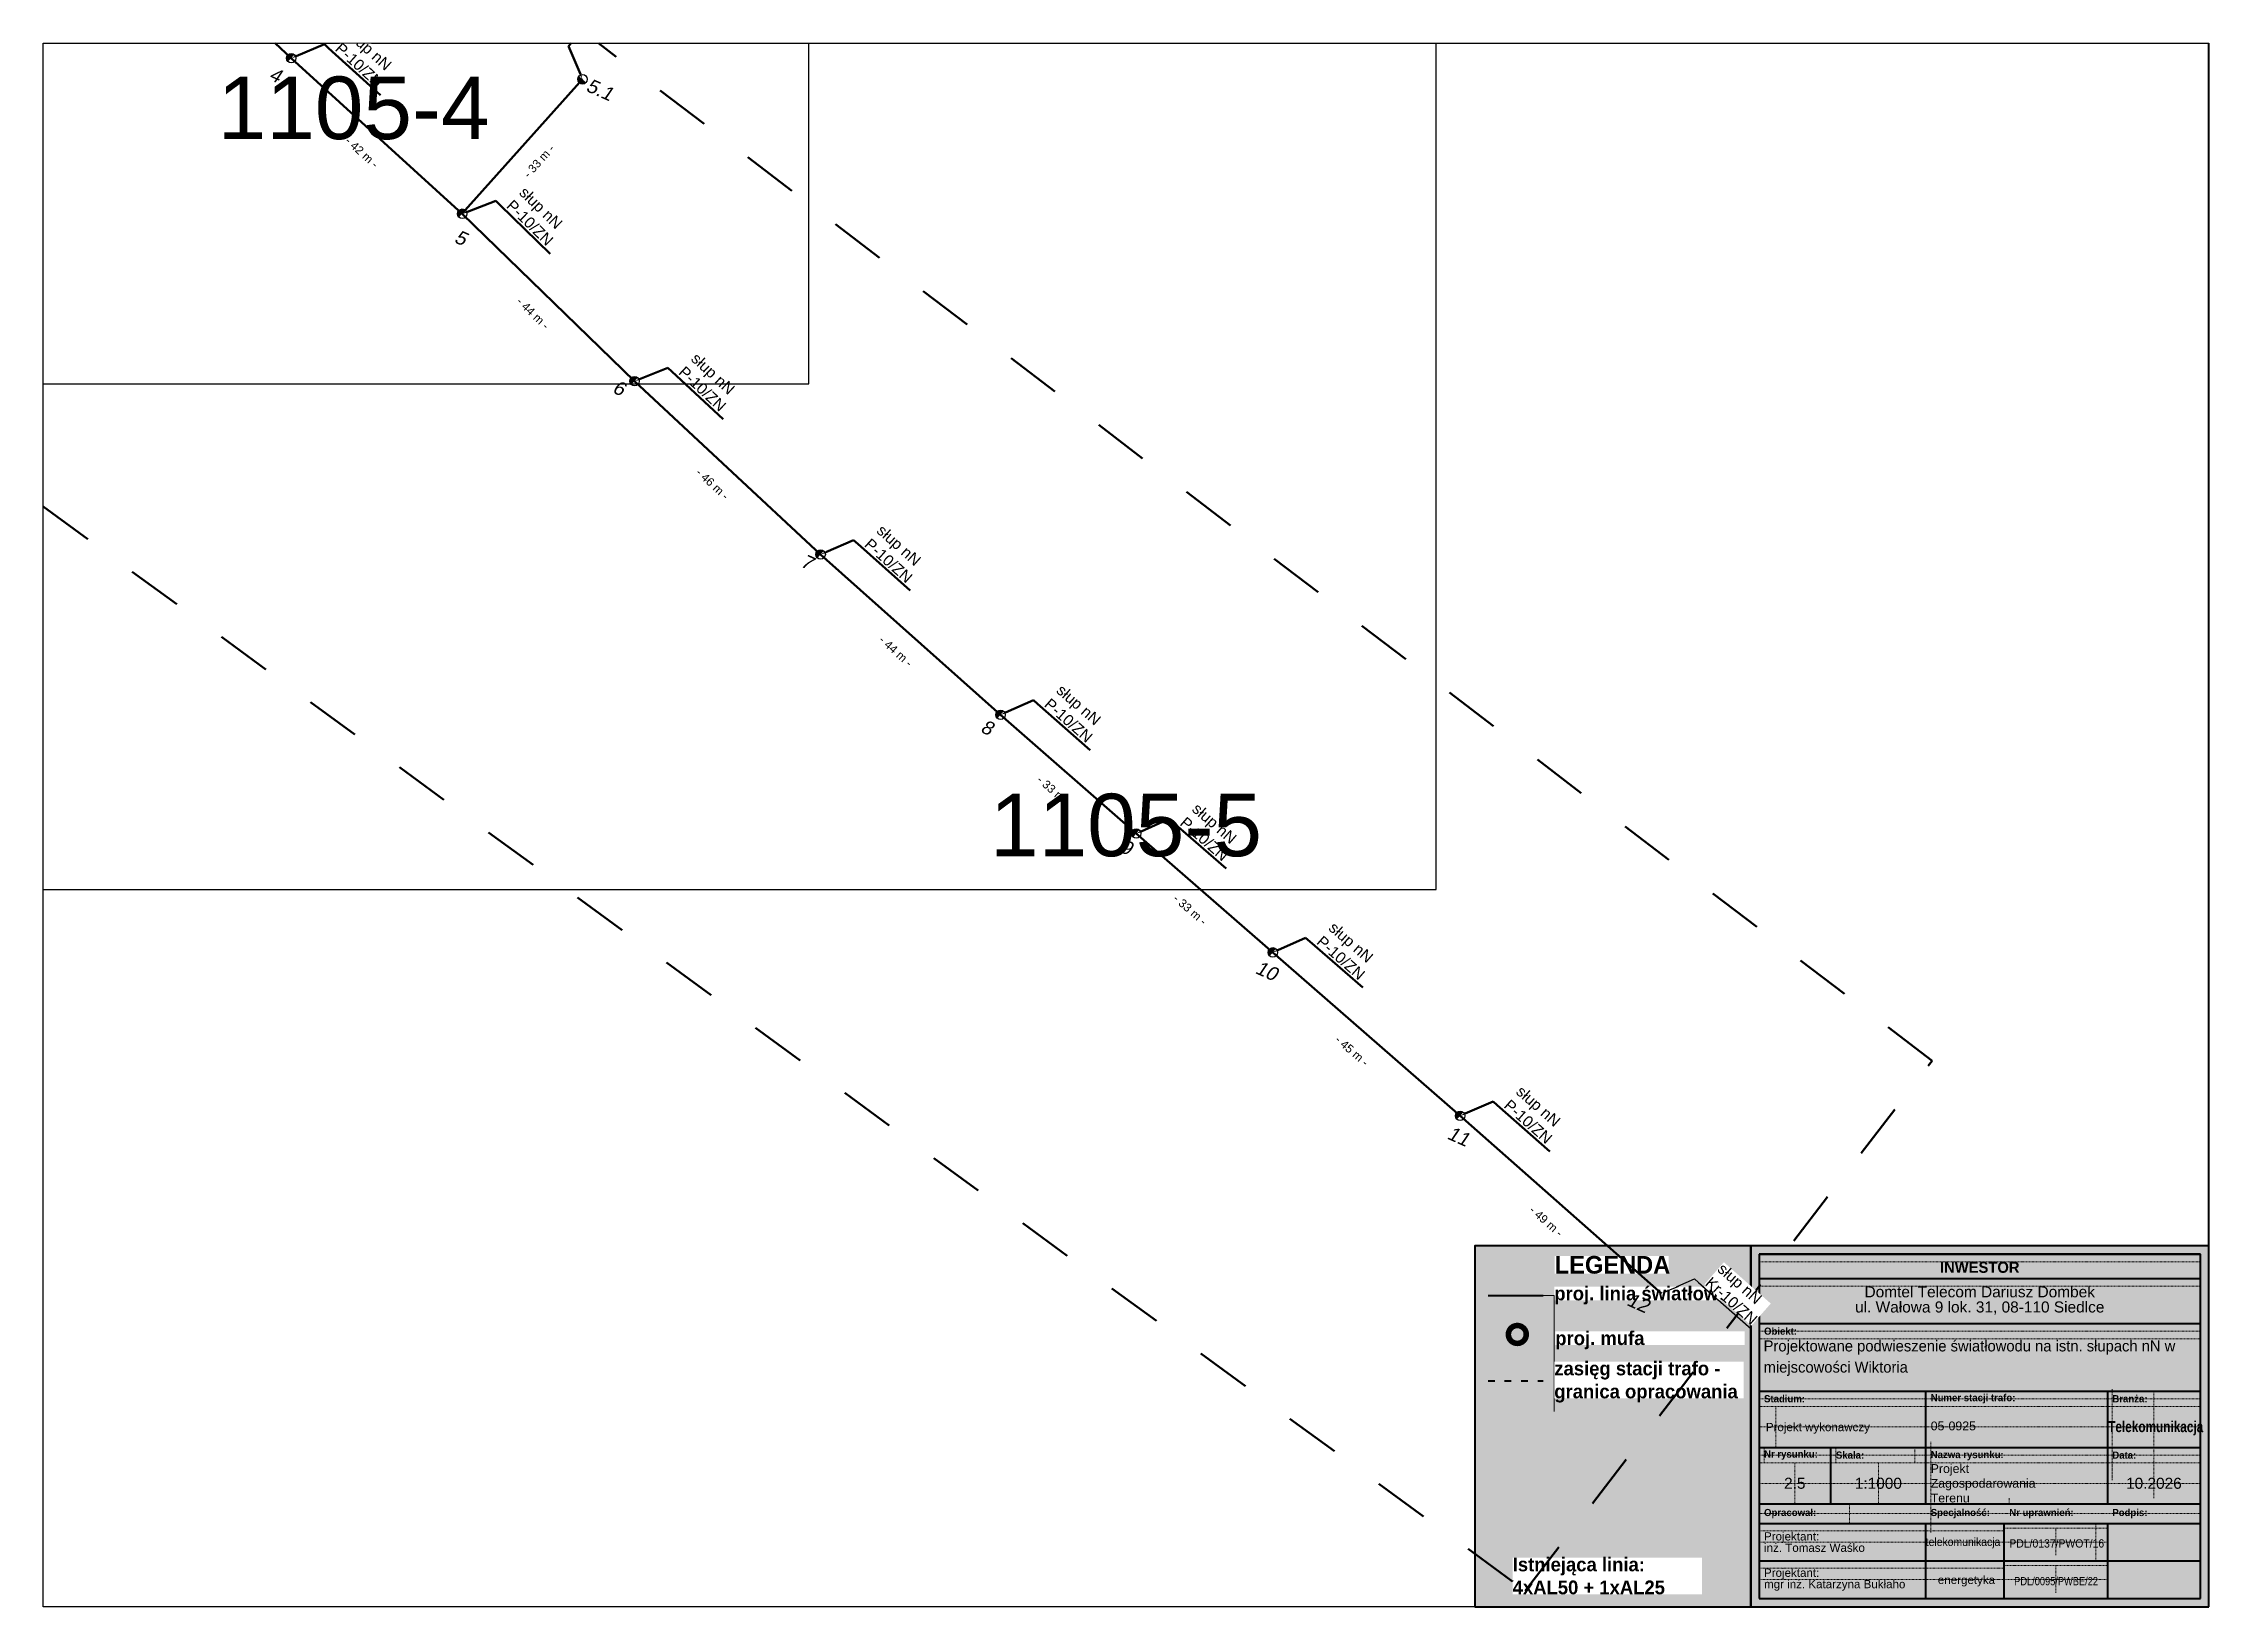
# Paper-space layout '1105-5' of a CAD drawing. Header units: millimetres. Extents: x 0 to 393, y 0 to 283.
# The model-space entities are those that its viewports show. They can reach past a viewport. Long polylines and large blocks are cut down to what shows.
import ezdxf
from ezdxf import colors
from ezdxf.entities.mleader import LeaderData, LeaderLine
from ezdxf.enums import TextEntityAlignment as Align
from ezdxf.math import Vec2, Vec3

# ---------------------------------------------------------------- set-up
doc = ezdxf.new("R2010")
doc.units = ezdxf.units.MM
for name, pattern in [('4002', [2, 1, -1]), ('ACAD_ISO03W100', [30, 12, -18]), ('DGN Style 2', [0.005224, 0.003135, -0.00209])]:
    doc.linetypes.add(name, pattern=pattern)
doc.layers.add('!tele', color=30, linetype='Continuous', lineweight=50, plot=False)
doc.layers.add('@KonstrTabelki', color=253, linetype='DGN Style 2', lineweight=0, plot=False)
for name, color, linetype, lineweight in [('!trafo', 6, '4002', 50), ('@Tabelka', 7, 'Continuous', 13), ('_mm zasięg trafo', 6, 'ACAD_ISO03W100', 35), ('_numery', 7, 'Continuous', 40), ('_światłowód', 30, 'Continuous', 50)]:
    doc.layers.add(name, color=color, linetype=linetype, lineweight=lineweight)
for name, color, linetype in [('_MM mufy', 3, 'Continuous'), ('_MM opisy', 7, 'Continuous'), ('_MM slupy', 5, 'Continuous')]:
    doc.layers.add(name, color=color, linetype=linetype)
doc.layers.add('DIM', color=7, linetype='Continuous', plot=False)
doc.styles.add('BardzoMale-PrawaGora', font='arial.ttf', dxfattribs={"height": 0.0025})
doc.styles.get("Standard").update_dxf_attribs({"font": 'arial.ttf'})
doc.dimstyles.new('opis linie', dxfattribs={"dimtxt": 1.5, "dimasz": 0.18, "dimexe": 0.18, "dimexo": 0.0625, "dimgap": 2.5, "dimtad": 4, "dimdec": 0, "dimzin": 0, "dimdsep": 46, "dimtxsty": 'Standard', "dimcen": 0.09, "dimse1": 1, "dimse2": 1, "dimsd1": 1, "dimsd2": 1, "dimclrt": 256, "dimadec": 0, "dimazin": 0, "dimtfac": 1, "dimtdec": 0, "dimtofl": 0, "dimtmove": 0, "dimatfit": 3, "dimfxl": 1, "dimtfill": 1, "dimtolj": 1, "dimtzin": 0, "dimarcsym": 0})

# ---------------------------------------------------------------- blocks, each defined once
blk = doc.blocks.new('tabelka')
at = {"true_color": 0xffffff, "transparency": 33554687}
h = blk.add_hatch(color=7, dxfattribs=at)
h.dxf.hatch_style = 1
h.paths.add_polyline_path([(-83, 65.41), (0, 65.41), (0, 0), (-83, 0)])
at = {"layer": '@KonstrTabelki', "lineweight": 0}
for p, q in [((-1.5, 62.52), (-81.5, 62.52)), ((-1.5, 58.08), (-81.5, 58.08)), ((-1.5, 49.94), (-81.5, 49.94)), ((-81.5, 48.55), (-1.5, 48.55)), ((-17.47, 39.44), (-17.47, 22.94)), ((-1.5, 37.69), (-81.5, 37.69)), ((-81.5, 36.3), (-1.5, 36.3)), ((-78.46, 36.3), (-78.46, 28.86)), ((-9.93, 19.68), (-9.93, 39.08)), ((-81.5, 32.58), (-1.5, 32.58)), ((-80.6, 28.86), (-80.6, 26.08)), ((-67.58, 28.86), (-67.58, 26.08)), ((-53.27, 26.08), (-53.27, 28.86)), ((-50.39, 29.9), (-50.39, 18.64)), ((-17.47, 28.86), (-17.47, 22.94)), ((-9.93, 19.68), (-9.93, 28.86)), ((-1.5, 27.47), (-81.5, 27.47)), ((-81.5, 26.08), (-1.5, 26.08)), ((-74.99, 18.64), (-74.99, 26.08)), ((-59.88, 18.64), (-59.88, 26.08)), ((-1.5, 27.47), (-18.36, 27.47)), ((-1.5, 22.36), (-81.5, 22.36)), ((-36.15, 19.68), (-36.15, 18.64)), ((-1.5, 22.36), (-18.36, 22.36)), ((-81.5, 16.88), (-1.5, 16.88)), ((-65.11, 18.64), (-65.11, 15.11)), ((-50.39, 18.64), (-50.39, 13.41)), ((-37.05, 13.77), (-81.5, 13.77)), ((-37.05, 14.25), (-18.36, 14.25)), ((-27.71, 14.25), (-27.71, 9.31)), ((-20.43, 15.11), (-20.43, 8.31)), ((-37.05, 11.71), (-81.5, 11.71)), ((-18.36, 11.71), (-37.05, 11.71)), ((-37.05, 6.97), (-81.5, 6.97)), ((-37.05, 4.9), (-81.5, 4.9)), ((-37.05, 7.44), (-18.36, 7.44)), ((-18.36, 4.9), (-37.05, 4.9)), ((-27.71, 7.44), (-27.71, 2.5))]:
    blk.add_line(p, q, dxfattribs=at)
at = {"layer": '@KonstrTabelki'}
for points in [[(-51.29, 28.86), (-51.29, 39.08)], [(-51.29, 18.64), (-51.29, 28.86)]]:
    blk.add_lwpolyline(points, dxfattribs=at)
at = {"layer": '@Tabelka', "lineweight": 40}
for p, q in [((0, 65.41), (-83, 65.41)), ((-83, 65.41), (-83, 0)), ((-81.5, 63.91), (-1.5, 63.91)), ((-1.5, 63.91), (-81.5, 63.91)), ((-81.5, 63.91), (-81.5, 1.5)), ((-1.5, 1.5), (-1.5, 63.91)), ((0, 0), (0, 65.41)), ((-81.5, 59.47), (-1.5, 59.47)), ((-81.5, 51.33), (-1.5, 51.33)), ((-81.5, 39.08), (-1.5, 39.08)), ((-81.5, 39.08), (-18.36, 39.08)), ((-51.29, 28.86), (-51.29, 39.08)), ((-51.29, 28.86), (-51.29, 35.67)), ((-18.36, 39.08), (-18.36, 28.86)), ((-81.5, 28.86), (-18.36, 28.86)), ((-68.48, 18.64), (-68.48, 28.86)), ((-51.29, 18.64), (-51.29, 28.86)), ((-18.36, 28.86), (-1.5, 28.86)), ((-18.36, 28.86), (-18.36, 18.64)), ((-51.29, 18.64), (-51.29, 25.45)), ((-18.36, 25.45), (-18.36, 18.64)), ((-81.5, 18.64), (-1.5, 18.64)), ((-81.5, 18.64), (-1.5, 18.64)), ((-81.5, 15.11), (-1.5, 15.11)), ((-51.29, 1.5), (-51.29, 15.11)), ((-37.05, 1.5), (-37.05, 15.11)), ((-18.36, 15.11), (-18.36, 1.5)), ((-81.5, 8.31), (-1.5, 8.31)), ((-81.5, 8.31), (-1.5, 8.31)), ((-81.5, 1.5), (-1.5, 1.5)), ((-83, 0), (0, 0))]:
    blk.add_line(p, q, dxfattribs=at)
at = {"layer": '@Tabelka'}
for s, insert, char_height, attachment_point, line_spacing_factor in [('{\\fLato Light|b1|i0|c238|p34;INWESTOR}', (-41.5, 62.52), 2, 2, 0.825), ('Domtel Telecom Dariusz Dombek\\Pul. Wałowa 9 lok. 31, 08-110 Siedlce', (-41.5, 58.08), 2, 2, 0.825), ('{\\fLato Light|b1|i0|c238|p34;Obiekt:}', (-80.6, 49.94), 1.3, 4, 0.946154), ('{\\fLato Light|b1|i0|c238|p34;Branża:}', (-17.47, 37.69), 1.3, 4, 0.946154), ('Projekt wykonawczy', (-80.27, 32.34), 1.5, 4, 0.825), ('{\\fLato Light|b1|i0|c238|p34;\\W0.8;Telekomunikacja}', (-9.6, 32.34), 2, 5, 0.76875), ('{\\fLato Light|b1|i0|c238|p34;Nr rysunku:}', (-80.6, 27.47), 1.3, 4, 0.946154), ('{\\fLato Light|b1|i0|c238|p34;Skala:}', (-67.58, 27.47), 1.3, 4, 0.946154), ('{\\fLato Light|b1|i0|c238|p34;Nazwa rysunku:}', (-50.39, 27.38), 1.3, 4, 0.946154), ('{\\fLato Light|b1|i0|c238|p34;Data:}', (-17.47, 27.47), 1.3, 4, 0.946154), ('10.2026', (-9.93, 22.36), 2, 5, 0.825), ('{\\fLato Light|b1|i0|c238|p34;Opracował:}', (-80.6, 16.88), 1.3, 4, 0.946154), ('{\\fLato Light|b1|i0|c238|p34;Specjalność:}', (-50.39, 16.88), 1.3, 4, 0.946154), ('{\\fLato Light|b1|i0|c238|p34;Nr uprawnień:}', (-36.15, 16.88), 1.3, 4, 0.946154), ('{\\fLato Light|b1|i0|c238|p34;Podpis:}', (-17.47, 16.88), 1.3, 4, 0.946154)]:
    blk.add_mtext(s, dxfattribs=dict(at, insert=insert, char_height=char_height, attachment_point=attachment_point, line_spacing_factor=line_spacing_factor))
for s, insert, char_height, width, attachment_point, line_spacing_factor in [('{\\fLato Light|b1|i0|c238|p34;Stadium:}', (-80.6, 37.69), 1.3, 8.6456, 4, 0.946154), ('{\\fLato Light|b1|i0|c238|p34;Numer stacji trafo:}', (-50.39, 37.69), 1.3, 16.1141, 4, 0.946154), ('Projektant:\\Pinż. Tomasz Waśko', (-80.6, 11.71), 1.5, 27.9275, 4, 0.825), ('{\\W0.9;telekomunikacja}', (-44.53, 11.53), 1.5, 22.915, 5, 0.825), ('{\\W0.9;PDL/0137/PWOT/16}', (-27.54, 11.46), 1.5, 22.915, 5, 0.825), ('Projektant:\\Pmgr inż. Katarzyna Bukłaho', (-80.6, 4.9), 1.5, 27.9275, 4, 0.825), ('energetyka', (-43.91, 4.64), 1.5, 22.915, 5, 0.825), ('{\\W0.8;PDL/0095/PWBE/22}', (-27.66, 4.62), 1.5, 22.915, 5, 0.825)]:
    blk.add_mtext(s, dxfattribs=dict(at, insert=insert, char_height=char_height, width=width, attachment_point=attachment_point, line_spacing_factor=line_spacing_factor))
blk = doc.blocks.new('mufa')
at = {"layer": '_MM mufy'}
h = blk.add_hatch(color=256, dxfattribs=at)
h.dxf.hatch_style = 1
h.paths.add_polyline_path([(2.15, 0.12, 1), (-2.1, -0.05, 1)])
h.paths.add_polyline_path([(-1.1, -0.01, -1), (1.15, 0.08, -1)], flags=16)
h.paths.add_polyline_path([(-0.83, 0, -1), (0.88, 0.07, -1)], flags=0)
blk = doc.blocks.new('legenda')
at = {"true_color": 0xffffff, "transparency": 33554687}
h = blk.add_hatch(color=7, dxfattribs=at)
h.dxf.hatch_style = 1
h.paths.add_polyline_path([(-50, 65.41), (0, 65.41), (0, 0), (-50, 0)])
at = {"lineweight": 40}
blk.add_lwpolyline([(0, 65.41), (-50, 65.41), (-50, 0)], dxfattribs=at)
at = {"layer": '_mm zasięg trafo', "lineweight": 40, "ltscale": 0.1}
blk.add_lwpolyline([(-47.62, 40.95), (-37.62, 40.95)], dxfattribs=at)
at = {"layer": '_światłowód', "lineweight": 40}
blk.add_lwpolyline([(-47.62, 56.41), (-37.62, 56.41)], dxfattribs=at)
at = {"layer": '_mm zasięg trafo'}
blk.add_blockref('mufa', (-42.35, 49.31), dxfattribs=at)
at = {"layer": '_mm zasięg trafo', "bg_fill": 3, "box_fill_scale": 1, "bg_fill_color": 256, "bg_fill_transparency": 0}
for s, width, heights, insert, char_height, attachment_point in [('{\\fLato Light|b1|i0|c238|p34;\\C7;LEGENDA}', 20.65, [-3.27], (-35.53, 63.58), 3.2, 1), ('\\pxt4;{\\fLato Light|b1|i0|c238|p34;\\C7;proj. linia światłowodu}', 34.3358, [0], (-35.62, 56.41), 2.5, 4)]:
    blk.add_mtext_dynamic_manual_height_columns(s, width=width, gutter_width=1, heights=heights, dxfattribs=dict(at, insert=insert, char_height=char_height, attachment_point=attachment_point))
at = {"layer": 'Defpoints', "color": 252, "lineweight": 0, "true_color": 0x939598}
blk.add_lwpolyline([(-37.62, 56.41), (-35.62, 56.41), (-35.62, 35.41)], dxfattribs=at)
at = {"layer": '_mm zasięg trafo', "char_height": 2.5, "attachment_point": 4, "bg_fill": 3, "box_fill_scale": 1, "bg_fill_color": 256, "bg_fill_transparency": 0}
for s, heights, insert in [('\\pxt4;{\\fLato Light|b1|i0|c238|p34;\\C7;proj. mufa}', [0], (-35.44, 48.3)), ('\\pxt4;{\\fLato Light|b1|i0|c238|p34;\\C7;zasięg stacji trafo - granica opracowania}', [-7.36], (-35.62, 40.72))]:
    blk.add_mtext_dynamic_manual_height_columns(s, width=34.3358, gutter_width=1, heights=heights, dxfattribs=dict(at, insert=insert))
at = {"lineweight": 40}
blk.add_lwpolyline([(-50, 0), (0, 0), (0, 65.41)], dxfattribs=at)
at = {"layer": '_mm zasięg trafo', "insert": (-43.16, 5.56), "char_height": 2.5, "attachment_point": 4, "bg_fill": 3, "box_fill_scale": 1, "bg_fill_color": 256, "bg_fill_transparency": 0}
blk.add_mtext_dynamic_manual_height_columns('\\pxt4;{\\fLato Light|b1|i0|c238|p34;\\C7;Istniejąca linia:\\P4xAL50 + 1xAL25}', width=34.3358, gutter_width=1, heights=[-6.79], dxfattribs=at)
blk = doc.blocks.new('ZN')
at = {"layer": '_MM slupy', "transparency": 33554687}
h = blk.add_hatch(color=256, dxfattribs=at)
h.dxf.hatch_style = 1
h.paths.add_polyline_path([(0, -0.86), (0, 0.86, 1)])
at = {"layer": '_MM slupy'}
blk.add_circle((0, 0), 0.857, dxfattribs=at)
blk = doc.blocks.new('*D258')
at = {"layer": 'Defpoints', "color": 0}
for p in [(7544887.99, 5808694.59), (7544888.55, 5808694.09), (7544866.2, 5808670.24)]:
    blk.add_point(p, dxfattribs=at)
at = {"layer": 'DIM', "insert": (7544880.09, 5808679.74), "char_height": 1.5, "attachment_point": 5, "rotation": 48.1754, "bg_fill": 3, "box_fill_scale": 1.1, "bg_fill_color": 9, "bg_fill_true_color": 13158600, "bg_fill_transparency": 0}
blk.add_mtext('\\A1;- 33 m -', dxfattribs=at)
blk = doc.blocks.new('*D370')
at = {"layer": 'Defpoints', "color": 0}
for p in [(7544807.78, 5808723.68), (7544834.68, 5808697.87), (7544835.19, 5808698.42)]:
    blk.add_point(p, dxfattribs=at)
at = {"layer": 'DIM', "insert": (7544818.76, 5808708.09), "char_height": 1.5, "attachment_point": 5, "rotation": 317.3386, "bg_fill": 3, "box_fill_scale": 1.1, "bg_fill_color": 9, "bg_fill_true_color": 13158600, "bg_fill_transparency": 0}
blk.add_mtext('\\A1;- 37 m -', dxfattribs=at)
blk = doc.blocks.new('*D371')
at = {"layer": 'Defpoints', "color": 0}
for p in [(7544835.19, 5808698.42), (7544865.69, 5808669.68), (7544866.19, 5808670.23)]:
    blk.add_point(p, dxfattribs=at)
at = {"layer": 'DIM', "insert": (7544848, 5808681.36), "char_height": 1.5, "attachment_point": 5, "rotation": 317.7227, "bg_fill": 3, "box_fill_scale": 1.1, "bg_fill_color": 9, "bg_fill_true_color": 13158600, "bg_fill_transparency": 0}
blk.add_mtext('\\A1;- 42 m -', dxfattribs=at)
blk = doc.blocks.new('*D372')
at = {"layer": 'Defpoints', "color": 0}
for p in [(7544866.19, 5808670.23), (7544896.9, 5808639.34), (7544897.42, 5808639.87)]:
    blk.add_point(p, dxfattribs=at)
at = {"layer": 'DIM', "insert": (7544879.02, 5808652.18), "char_height": 1.5, "attachment_point": 5, "rotation": 315.8168, "bg_fill": 3, "box_fill_scale": 1.1, "bg_fill_color": 9, "bg_fill_true_color": 13158600, "bg_fill_transparency": 0}
blk.add_mtext('\\A1;- 44 m -', dxfattribs=at)
blk = doc.blocks.new('*D373')
at = {"layer": 'Defpoints', "color": 0}
for p in [(7544897.42, 5808639.87), (7544930.64, 5808607.91), (7544931.15, 5808608.46)]:
    blk.add_point(p, dxfattribs=at)
at = {"layer": 'DIM', "insert": (7544911.55, 5808621.23), "char_height": 1.5, "attachment_point": 5, "rotation": 317.0349, "bg_fill": 3, "box_fill_scale": 1.1, "bg_fill_color": 9, "bg_fill_true_color": 13158600, "bg_fill_transparency": 0}
blk.add_mtext('\\A1;- 46 m -', dxfattribs=at)
blk = doc.blocks.new('*D374')
at = {"layer": 'Defpoints', "color": 0}
for p in [(7544931.15, 5808608.46), (7544963.26, 5808578.83), (7544963.76, 5808579.39)]:
    blk.add_point(p, dxfattribs=at)
at = {"layer": 'DIM', "insert": (7544944.79, 5808590.94), "char_height": 1.5, "attachment_point": 5, "rotation": 318.2774, "bg_fill": 3, "box_fill_scale": 1.1, "bg_fill_color": 9, "bg_fill_true_color": 13158600, "bg_fill_transparency": 0}
blk.add_mtext('\\A1;- 44 m -', dxfattribs=at)
blk = doc.blocks.new('*D375')
at = {"layer": 'Defpoints', "color": 0}
for p in [(7544963.76, 5808579.39), (7544987.87, 5808557.3), (7544988.36, 5808557.86)]:
    blk.add_point(p, dxfattribs=at)
at = {"layer": 'DIM', "insert": (7544973.42, 5808565.6), "char_height": 1.5, "attachment_point": 5, "rotation": 318.8225, "bg_fill": 3, "box_fill_scale": 1.1, "bg_fill_color": 9, "bg_fill_true_color": 13158600, "bg_fill_transparency": 0}
blk.add_mtext('\\A1;- 33 m -', dxfattribs=at)
blk = doc.blocks.new('*D376')
at = {"layer": 'Defpoints', "color": 0}
for p in [(7544988.36, 5808557.86), (7545012.63, 5808535.76), (7545013.12, 5808536.33)]:
    blk.add_point(p, dxfattribs=at)
at = {"layer": 'DIM', "insert": (7544998.11, 5808544.07), "char_height": 1.5, "attachment_point": 5, "rotation": 318.9833, "bg_fill": 3, "box_fill_scale": 1.1, "bg_fill_color": 9, "bg_fill_true_color": 13158600, "bg_fill_transparency": 0}
blk.add_mtext('\\A1;- 33 m -', dxfattribs=at)
blk = doc.blocks.new('*D377')
at = {"layer": 'Defpoints', "color": 0}
for p in [(7545013.12, 5808536.33), (7545046.58, 5808506.13), (7545047.07, 5808506.7)]:
    blk.add_point(p, dxfattribs=at)
at = {"layer": 'DIM', "insert": (7545027.46, 5808518.49), "char_height": 1.5, "attachment_point": 5, "rotation": 318.887, "bg_fill": 3, "box_fill_scale": 1.1, "bg_fill_color": 9, "bg_fill_true_color": 13158600, "bg_fill_transparency": 0}
blk.add_mtext('\\A1;- 45 m -', dxfattribs=at)
blk = doc.blocks.new('*D378')
at = {"layer": 'Defpoints', "color": 0}
for p in [(7545047.07, 5808506.7), (7545083.08, 5808473.96), (7545083.58, 5808474.52)]:
    blk.add_point(p, dxfattribs=at)
at = {"layer": 'DIM', "insert": (7545062.67, 5808487.6), "char_height": 1.5, "attachment_point": 5, "rotation": 318.607, "bg_fill": 3, "box_fill_scale": 1.1, "bg_fill_color": 9, "bg_fill_true_color": 13158600, "bg_fill_transparency": 0}
blk.add_mtext('\\A1;- 49 m -', dxfattribs=at)
blk = doc.blocks.new('q')
at = {"layer": '_MM slupy'}
blk.add_blockref('ZN', (0, 0), dxfattribs=at)
at = {"layer": '_MM opisy'}
ml = blk.add_multileader_mtext('Standard', dxfattribs=at)
ml.set_content('\\pxql;słup nN\\PP-10/ZN', color=256)
ml.set_leader_properties()
ml.build(insert=Vec2(0, 0))
ml.multileader.update_dxf_attribs({"has_text_frame": 1, "text_left_attachment_type": 5, "text_right_attachment_type": 5, "dogleg_length": 1, "arrow_head_size": 1})
ctx = ml.context
ctx.base_point, ctx.char_height, ctx.arrow_head_size, ctx.landing_gap_size, ctx.plane_origin = Vec3(3.75, 5.9), 2, 1, 1, Vec3(1.72, -1.42)
ctx.left_attachment, ctx.right_attachment = 5, 5
notes = []
notes.append((ctx, [(0, (1, 1, 0), (2.75, 5.9), (1, 0), 1, [(0, [(0, 0), (2.75, 5.9)], 0, [])])]))
ctx.mtext.insert, ctx.mtext.flow_direction = Vec3(4.75, 11.7), 5
ctx.mtext.has_bg_fill, ctx.mtext.bg_color, ctx.mtext.bg_scale_factor, ctx.mtext.bg_transparency, ctx.mtext.use_window_bg_color = 1, -1023410175, 1, 0, 1
for ctx, leaders in notes:
    for number, flags, end, landing, length, lines in leaders:
        leader = LeaderData()
        leader.index, (leader.has_last_leader_line, leader.has_dogleg_vector, leader.attachment_direction) = number, flags
        leader.last_leader_point, leader.dogleg_vector, leader.dogleg_length = Vec3(end), Vec3(landing), length
        for number, points, colour, breaks in lines:
            line = LeaderLine()
            line.index, line.vertices, line.color, line.breaks = number, Vec3.list(points), colors.encode_raw_color(colour), breaks
            leader.lines.append(line)
        ctx.leaders.append(leader)

msp = doc.modelspace()

# ---------------------------------------------------------------- linework, layer by layer
at = {"layer": '!tele'}
msp.add_lwpolyline([(7544807.78, 5808723.68), (7544835.19, 5808698.42), (7544866.19, 5808670.23), (7544897.42, 5808639.87), (7544931.15, 5808608.46), (7544963.76, 5808579.39), (7544988.36, 5808557.86), (7545013.12, 5808536.33), (7545047.07, 5808506.7), (7545083.58, 5808474.52)], dxfattribs=at)
at = {"layer": '!tele', "elevation": 122.55}
msp.add_lwpolyline([(7544866.2, 5808670.24), (7544887.99, 5808694.59)], dxfattribs=at)
at = {"layer": '!trafo', "ltscale": 10}
msp.add_lwpolyline([(7544322.76, 5809134.51), (7544224.4, 5809031.13), (7545058.88, 5808420.59), (7545132.63, 5808516.69)], close=True, dxfattribs=at)

# ---------------------------------------------------------------- next in the draw order: block references
at = {"layer": '!tele'}
for p, rotation in [((7544887.99, 5808694.59), 48.17535834721344), ((7544835.19, 5808698.42), 317.7227246354131), ((7544866.19, 5808670.23), 315.8167578673683), ((7544897.42, 5808639.87), 317.0349251759038), ((7544931.15, 5808608.46), 318.2774409657011), ((7544963.76, 5808579.39), 318.822498796884), ((7544988.36, 5808557.86), 318.9833282532354), ((7545013.12, 5808536.33), 318.8870386695669), ((7545047.07, 5808506.7), 318.6069718818007)]:
    msp.add_blockref('q', p, dxfattribs=dict(at, rotation=rotation))

# ---------------------------------------------------------------- next in the draw order: leaders
at = {"layer": '_MM opisy'}
ml = msp.add_multileader_mtext('Standard', dxfattribs=at)
ml.set_content('\\pxql;słup nN\\PKr-10/ZN', color=256)
ml.set_leader_properties()
ml.build(insert=Vec2(0, 0))
ml.multileader.update_dxf_attribs({"has_text_frame": 1, "text_left_attachment_type": 5, "text_right_attachment_type": 5, "dogleg_length": 1, "arrow_head_size": 1})
ctx = ml.context
ctx.base_point, ctx.char_height, ctx.arrow_head_size, ctx.landing_gap_size, ctx.plane_origin, ctx.plane_x_axis, ctx.plane_y_axis = Vec3(7545090.3, 5808476.46), 2, 1, 1, Vec3(7545083.93, 5808472.32), Vec3(0.750192, -0.661221), Vec3(0.661221, 0.750192)
ctx.left_attachment, ctx.right_attachment = 5, 5
notes = []
notes.append((ctx, [(0, (1, 1, 0), (7545089.55, 5808477.13), (0.750192, -0.661221), 1, [(0, [(7545083.58, 5808474.52), (7545089.55, 5808477.13)], 0, [])])]))
ctx.mtext.insert, ctx.mtext.text_direction, ctx.mtext.flow_direction = Vec3(7545094.88, 5808480.16), Vec3(0.750192, -0.661221), 5
ctx.mtext.has_bg_fill, ctx.mtext.bg_color, ctx.mtext.bg_scale_factor, ctx.mtext.bg_transparency, ctx.mtext.use_window_bg_color = 1, -1023410175, 1, 0, 1
for ctx, leaders in notes:
    for number, flags, end, landing, length, lines in leaders:
        leader = LeaderData()
        leader.index, (leader.has_last_leader_line, leader.has_dogleg_vector, leader.attachment_direction) = number, flags
        leader.last_leader_point, leader.dogleg_vector, leader.dogleg_length = Vec3(end), Vec3(landing), length
        for number, points, colour, breaks in lines:
            line = LeaderLine()
            line.index, line.vertices, line.color, line.breaks = number, Vec3.list(points), colors.encode_raw_color(colour), breaks
            leader.lines.append(line)
        ctx.leaders.append(leader)

# ---------------------------------------------------------------- next in the draw order: dimensions: what is measured, and where the dimension line sits
at = {"layer": 'DIM'}
for p1, p2, picture, middle in [((7544807.78, 5808723.68), (7544835.19, 5808698.42), '*D370', (7544818.76, 5808708.09)), ((7544866.2, 5808670.24), (7544887.99, 5808694.59), '*D258', (7544880.09, 5808679.74))]:
    dim = msp.add_aligned_dim(p1=p1, p2=p2, distance=-0.75, dimstyle='opis linie', override={"dimpost": '- <> m -'}, dxfattribs=at)
    dim.commit()
    dim.dimension.update_dxf_attribs({"geometry": picture, "text_midpoint": middle})

# ---------------------------------------------------------------- next in the draw order: texts
at = {"layer": '_numery', "oblique": 10}
msp.add_text('5.1', height=2.5, rotation=335.9492, dxfattribs=at).set_placement((7544888.44, 5808692.56))

# ---------------------------------------------------------------- next in the draw order: dimensions: what is measured, and where the dimension line sits
at = {"layer": 'DIM'}
dim = msp.add_aligned_dim(p1=(7544835.19, 5808698.42), p2=(7544866.19, 5808670.23), distance=-0.75, dimstyle='opis linie', override={"dimpost": '- <> m -'}, dxfattribs=at)
dim.commit()
dim.dimension.update_dxf_attribs({"geometry": '*D371', "text_midpoint": (7544848, 5808681.36)})

# ---------------------------------------------------------------- next in the draw order: texts
at = {"layer": '_numery', "oblique": 10}
msp.add_text('4', height=2.5, rotation=335.9492, dxfattribs=at).set_placement((7544830.98, 5808694.62))
at = {"layer": 'Defpoints', "color": 4}
msp.add_text('1105-4', height=11.336, dxfattribs=at).set_placement((7544846.5, 5808689.42), align=Align.MIDDLE_CENTER)

# ---------------------------------------------------------------- next in the draw order: dimensions: what is measured, and where the dimension line sits
at = {"layer": 'DIM'}
dim = msp.add_aligned_dim(p1=(7544866.19, 5808670.23), p2=(7544897.42, 5808639.87), distance=-0.75, dimstyle='opis linie', override={"dimpost": '- <> m -'}, dxfattribs=at)
dim.commit()
dim.dimension.update_dxf_attribs({"geometry": '*D372', "text_midpoint": (7544879.02, 5808652.18)})

# ---------------------------------------------------------------- next in the draw order: texts
at = {"layer": '_numery', "oblique": 10}
msp.add_text('5', height=2.5, rotation=335.9492, dxfattribs=at).set_placement((7544864.57, 5808665.12))

# ---------------------------------------------------------------- next in the draw order: dimensions: what is measured, and where the dimension line sits
at = {"layer": 'DIM'}
dim = msp.add_aligned_dim(p1=(7544897.42, 5808639.87), p2=(7544931.15, 5808608.46), distance=-0.75, dimstyle='opis linie', override={"dimpost": '- <> m -'}, dxfattribs=at)
dim.commit()
dim.dimension.update_dxf_attribs({"geometry": '*D373', "text_midpoint": (7544911.55, 5808621.23)})

# ---------------------------------------------------------------- next in the draw order: linework, layer by layer
at = {"layer": 'Defpoints', "color": 4}
msp.add_lwpolyline([(7544536.5, 5808639.42), (7544929.01, 5808639.42), (7544929.01, 5808922.82), (7544536.5, 5808922.82)], close=True, dxfattribs=at)

# ---------------------------------------------------------------- next in the draw order: texts
at = {"layer": '_numery', "oblique": 10}
msp.add_text('6', height=2.5, rotation=335.9492, dxfattribs=at).set_placement((7544893.24, 5808637.89))

# ---------------------------------------------------------------- next in the draw order: dimensions: what is measured, and where the dimension line sits
at = {"layer": 'DIM'}
dim = msp.add_aligned_dim(p1=(7544931.15, 5808608.46), p2=(7544963.76, 5808579.39), distance=-0.75, dimstyle='opis linie', override={"dimpost": '- <> m -'}, dxfattribs=at)
dim.commit()
dim.dimension.update_dxf_attribs({"geometry": '*D374', "text_midpoint": (7544944.79, 5808590.94)})

# ---------------------------------------------------------------- next in the draw order: texts
at = {"layer": '_numery', "oblique": 10}
msp.add_text('7', height=2.5, rotation=335.9492, dxfattribs=at).set_placement((7544927.34, 5808606.35))

# ---------------------------------------------------------------- next in the draw order: dimensions: what is measured, and where the dimension line sits
at = {"layer": 'DIM'}
dim = msp.add_aligned_dim(p1=(7544963.76, 5808579.39), p2=(7544988.36, 5808557.86), distance=-0.75, dimstyle='opis linie', override={"dimpost": '- <> m -'}, dxfattribs=at)
dim.commit()
dim.dimension.update_dxf_attribs({"geometry": '*D375', "text_midpoint": (7544973.42, 5808565.6)})

# ---------------------------------------------------------------- next in the draw order: texts
at = {"layer": '_numery', "oblique": 10}
msp.add_text('8', height=2.5, rotation=335.9492, dxfattribs=at).set_placement((7544959.97, 5808576.35))

# ---------------------------------------------------------------- next in the draw order: dimensions: what is measured, and where the dimension line sits
at = {"layer": 'DIM'}
dim = msp.add_aligned_dim(p1=(7544988.36, 5808557.86), p2=(7545013.12, 5808536.33), distance=-0.75, dimstyle='opis linie', override={"dimpost": '- <> m -'}, dxfattribs=at)
dim.commit()
dim.dimension.update_dxf_attribs({"geometry": '*D376', "text_midpoint": (7544998.11, 5808544.07)})

# ---------------------------------------------------------------- next in the draw order: linework, layer by layer
at = {"layer": 'Defpoints', "color": 4}
msp.add_lwpolyline([(7544650.24, 5808547.72), (7545042.75, 5808547.72), (7545042.75, 5808831.12), (7544650.24, 5808831.12)], close=True, dxfattribs=at)

# ---------------------------------------------------------------- next in the draw order: texts
at = {"layer": '_numery', "oblique": 10}
msp.add_text('9', height=2.5, rotation=335.9492, dxfattribs=at).set_placement((7544985.2, 5808554.63))
at = {"layer": 'Defpoints', "color": 4}
msp.add_text('1105-5', height=11.336, dxfattribs=at).set_placement((7544986.5, 5808559.42), align=Align.MIDDLE_CENTER)

# ---------------------------------------------------------------- next in the draw order: dimensions: what is measured, and where the dimension line sits
at = {"layer": 'DIM'}
dim = msp.add_aligned_dim(p1=(7545013.12, 5808536.33), p2=(7545047.07, 5808506.7), distance=-0.75, dimstyle='opis linie', override={"dimpost": '- <> m -'}, dxfattribs=at)
dim.commit()
dim.dimension.update_dxf_attribs({"geometry": '*D377', "text_midpoint": (7545027.46, 5808518.49)})

# ---------------------------------------------------------------- next in the draw order: texts
at = {"layer": '_numery', "oblique": 10}
msp.add_text('10', height=2.5, rotation=335.9492, dxfattribs=at).set_placement((7545009.75, 5808532.63))

# ---------------------------------------------------------------- next in the draw order: dimensions: what is measured, and where the dimension line sits
at = {"layer": 'DIM'}
dim = msp.add_aligned_dim(p1=(7545047.07, 5808506.7), p2=(7545083.58, 5808474.52), distance=-0.75, dimstyle='opis linie', override={"dimpost": '- <> m -'}, dxfattribs=at)
dim.commit()
dim.dimension.update_dxf_attribs({"geometry": '*D378', "text_midpoint": (7545062.67, 5808487.6)})

# ---------------------------------------------------------------- next in the draw order: linework, layer by layer
at = {"layer": 'Defpoints', "color": 4}
msp.add_lwpolyline([(7544790.24, 5808417.72), (7545182.75, 5808417.72), (7545182.75, 5808701.12), (7544790.24, 5808701.12)], close=True, dxfattribs=at)

# ---------------------------------------------------------------- next in the draw order: texts
at = {"layer": '_numery', "oblique": 10}
for s, p in [('11', (7545044.54, 5808502.63)), ('12', (7545077.1, 5808472.45))]:
    msp.add_text(s, height=2.5, rotation=335.9492, dxfattribs=at).set_placement(p)

psp = doc.layouts.new('1105-5')

# ---------------------------------------------------------------- linework, layer by layer
psp.add_lwpolyline([(0, 283.4), (392.51, 283.4), (392.51, 0), (0, 0)], close=True)

# ---------------------------------------------------------------- block references
psp.add_blockref('tabelka', (392.51, 0))

# ---------------------------------------------------------------- texts
at = {"color": 18, "true_color": 0x000000, "insert": (311.83, 48.27), "char_height": 2, "width": 76.9558, "attachment_point": 1, "line_spacing_factor": 0.825, "style": 'BardzoMale-PrawaGora'}
psp.add_mtext('\\pxsm1.15,ql;{\\fLato Light|b0|i0|c238|p34;\\C256;Projektowane podwieszenie światłowodu na istn. słupach nN w miejscowości Wiktoria}', dxfattribs=at)
at = {"color": 1, "char_height": 1.6, "width": 26.3577, "attachment_point": 4}
for s, insert in [('{\\C18;\\c0;05-0925}', (342.12, 32.76, 1)), ('{\\C18;\\c0;Projekt Zagospodarowania Terenu}', (342.12, 22.36, 1))]:
    psp.add_mtext(s, dxfattribs=dict(at, insert=insert))
at = {"char_height": 2, "attachment_point": 5, "line_spacing_factor": 0.825}
for s, insert in [('2.5', (317.48, 22.36)), ('1:1000', (332.63, 22.36))]:
    psp.add_mtext(s, dxfattribs=dict(at, insert=insert))

# ---------------------------------------------------------------- next in the draw order: block references
psp.add_blockref('legenda', (309.51, 0))

# ---------------------------------------------------------------- next in the draw order: viewports
at = {"layer": '0'}
psp.add_viewport(center=(196.25, 141.7), size=(392.51, 283.3984), view_center_point=(7544986.5, 5808559.42), view_height=283.3984, dxfattribs=at)

doc.saveas('drawing.dxf')
